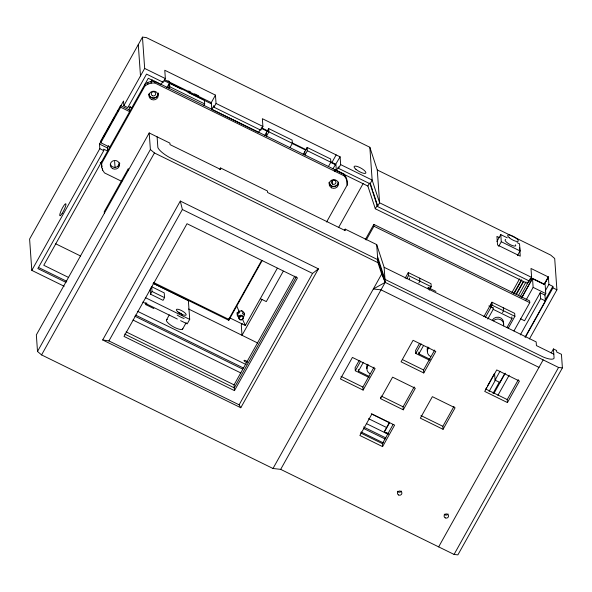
<?xml version="1.0" encoding="UTF-8"?>
<svg xmlns="http://www.w3.org/2000/svg" width="592" height="592" viewBox="0 0 592 592"><rect width="100%" height="100%" fill="white"/><g stroke="black" fill="none" stroke-linecap="round" stroke-linejoin="round"><path stroke-width="0.89" d="M326.584 222.022L347.201 184.985A13.446 12.661 -4 0 0 344.226 175.898L344.107 174.196L154.653 81.215L151.145 81.393L147.8 82.414L144.84 84.212L144.959 85.921L101.528 163.644L101.632 166.944L102.638 170.104L104.481 172.901L121.856 181.426M158.375 93.018L157.842 94.75A4.47 4.211 -4 0 1 149.014 94.039M545.299 290.872L548.895 284.426L548.37 276.989L530.994 268.465L531.623 277.396L529.537 281.133L377.504 206.527L379.59 202.79L377.282 169.985L369.837 147.267L146.305 37.57L142.465 37.126L29.6 239.072L31.805 270.374L64.158 286.254M120.539 105.583L120.65 107.233L129.537 111.592L129.426 109.949L120.539 105.583L100.677 141.111L100.795 142.761L109.683 147.119M31.805 270.374L99.811 148.688L99.486 144.048L102.157 139.268M103.045 137.677L105.716 132.897M106.612 131.306L111.059 123.343M111.947 121.745L114.619 116.972M115.514 115.373L116.402 113.782M117.734 111.392L118.629 109.801M119.517 108.21L123.521 101.04L123.846 105.679L127.798 107.618L146.527 74.111L163.274 82.332L165.368 78.595L164.776 70.256L215.458 95.127L216.05 103.467L213.956 107.204L260.813 130.203L262.907 126.459L262.36 118.696L340.104 156.843L340.652 164.613L338.557 168.357L370.059 183.816L377.504 206.527M100.795 142.761L120.65 107.233M123.846 105.679L144.663 68.435L142.465 37.126M108.721 145.536L107.389 147.926L107.611 151.071L103.659 149.132L103.763 150.627L37.844 268.576L66.038 282.406M128.753 109.698L130.536 106.508M150.849 82.088L152.181 79.698M68.665 277.493L43.778 265.275L148.281 78.292L161.083 84.575L162.748 81.585M118.008 166.441L119.806 163.229M166.84 87.712L169.512 82.939L204.388 100.055L204.662 103.903L203.848 105.361M169.512 82.939L169.778 86.787L168.964 88.245L168.698 84.397M104.377 213.224L149.206 132.956L169.911 143.116L170.015 144.611L220.698 169.482L220.594 167.987L267.451 190.987L267.554 192.481L345.299 230.636L345.195 229.134L376.697 244.6L384.134 267.31L385.192 282.384L280.689 469.367L273.001 468.487L41.573 354.911L37.511 351.463L36.349 334.902L104.377 213.224L104.251 211.714L128.286 168.705L128.412 170.215M37.511 351.463L150.375 149.524L149.206 132.956M41.573 354.911L154.431 152.965L150.375 149.524M260.295 129.456L258.623 132.445L211.766 109.446L211.277 102.608L215.458 95.127M211.766 109.446L213.853 105.709L213.956 107.204M102.682 339.963L180.308 201.073L318.415 268.849L240.789 407.74L102.682 339.963L108.921 340.933L239.124 404.824L240.789 407.74M108.921 340.933L182.366 209.516L180.308 201.073M151.323 287.423L150.19 289.444L150.531 294.187L163.052 300.336L164.554 297.643L164.221 292.892L151.7 286.75L152.033 291.493L150.531 294.187M219.758 169.482L220.594 167.987M153.868 308.587L145.972 304.71L146.868 303.104M264.683 135.686L268.657 128.568L292.122 140.089L292.352 143.368L289.969 147.63M268.657 128.568L268.886 131.846L266.504 136.116L266.274 132.837M166.596 319.724L169.297 314.892M182.58 329.122L186.184 322.677M153.032 283.331L188.382 300.684L189.699 319.391L187.19 323.883L180.612 320.657M303.156 154.564L307.137 147.452L330.602 158.967L330.832 162.245L328.449 166.507M307.137 147.452L307.366 150.731L304.984 154.993L304.754 151.715M261.657 260.428L228.719 319.354L153.594 282.488M153.661 283.427L228.786 320.294L262.175 260.561M330.314 161.572L331.971 162.386L336.152 154.904M242.18 323.535L241.284 325.134L242.002 335.316L262.093 299.367M229.378 317.682L245.325 325.511L277.315 268.272M529.011 280.386L527.339 283.376L375.306 208.769L367.869 186.058L336.367 170.6L338.454 166.855L338.557 168.357M283.279 271.203L266.296 301.587L260.332 298.657M338.535 182.632C337.536 187.531 329.559 187.76 329.226 182.477M234.469 390.631L297.465 277.914L187.013 223.717L124.024 336.426L234.469 390.631L234.062 384.867L294.809 276.175M296.37 276.76L234.277 387.864L124.653 334.066M239.124 404.824L312.569 273.415L318.415 268.849M338.609 227.469L363.214 183.439M367.869 186.058L369.534 183.061M370.059 183.816L372.153 180.072L369.837 147.267M344.359 230.636L345.195 229.134M375.306 208.769L377.393 205.032L373.101 191.926M365.257 239.745L373.826 224.412L529.625 300.869L529.759 302.682L513.974 330.928M366.293 239.945L373.952 226.225L373.826 224.412M273.001 468.487L381.685 274.029L377.962 262.67L376.697 244.6M359.122 360.595L355.111 367.758L355.326 370.747L369.112 377.518M405.187 278.166L408.302 272.586L431.02 283.738L431.228 286.72L429.304 290.161M355.326 370.747L360.661 361.194M406.734 278.765L408.517 275.576L408.302 272.586M369.038 376.371L358.434 371.162L363.399 362.282M418.825 283.02L419.869 281.148L419.661 278.159M363.111 390.084L375.128 368.579L352.41 357.435L340.393 378.939L363.111 390.084L362.896 387.087L374.026 367.173M380.575 398.668L392.592 377.163L415.303 388.308L403.285 409.812L380.575 398.668L380.464 397.165M419.587 343.279L415.577 350.449L415.791 353.439L429.577 360.202M415.791 353.439L421.134 343.878M430.325 359.455L418.899 353.853L423.413 345.78M389.573 422.177L384.312 431.598L384.341 432.093L388.433 434.099M384.341 432.093L389.61 422.673M382.595 446.627L394.612 425.123L371.902 413.978L359.884 435.483L382.595 446.627L382.388 443.63L393.066 424.516M403.285 409.812L403.078 406.815L414.2 386.902M423.768 372.96L435.786 351.456L413.075 340.311L401.058 361.816L423.768 372.96L423.561 369.963L434.683 350.05M496.917 241.543L500.788 234.624L507.314 237.829M498.708 246.346L501.283 241.736L500.788 234.624M517.467 255.559L520.05 250.941L519.547 243.83L517.105 242.631M483.901 316.646L491.974 302.209L514.685 313.36L514.892 316.335L508.217 328.286M485.433 317.268L492.181 305.191L491.974 302.209M487.786 319.044L493.203 309.35L493.084 307.625M511.954 292.537L519.591 278.869M502.49 312.635L503.54 310.763L503.326 307.781M514.063 293.765L521.7 280.097M516.52 294.254L523.705 281.392M443.06 429.311L455.078 407.807L432.367 396.662L420.35 418.167L443.06 429.311L442.853 426.314L453.975 406.401M518.385 295.586L526.022 281.918M520.057 296.918L530.388 278.432M521.804 297.495L532.504 278.358L545.143 284.56L545.78 293.588L544.943 295.082L545.358 300.921L525.052 337.248M521.952 297.421L531.838 279.742M507.004 327.443L511.969 318.563L511.843 316.838M526.007 300.144L533.14 287.386L532.504 278.358M485.788 389.011L486.691 387.427M487.586 385.792L494.327 373.759M530.95 277.974L544.189 284.471L548.37 276.989M544.943 295.082L540.2 292.759L524.549 320.768L520.597 318.829M504.754 373.567L499.789 382.447L495.053 380.123L500.011 371.243M520.316 334.917L540.614 298.597L540.2 292.759M489.066 391.49L495.815 379.413M493.018 393.428L499.315 382.158M544.751 300.854L552.847 286.365L548.895 284.426M494.017 393.31L505.265 373.189M525.511 336.966L552.95 287.867L552.847 286.365M497.894 395.382L509.157 375.232M529.426 338.964L556.902 289.799L554.697 258.497L550.656 255.063L377.282 169.985M507.433 402.575L519.45 381.07L496.74 369.926L484.722 391.43L507.433 402.575L507.226 399.578L518.355 379.664M438.657 546.875L543.16 359.892M551.189 352.987L553.439 348.954L556.598 350.501L556.702 351.996L561.445 354.327L562.4 367.891L457.897 554.874L454.057 554.43L280.689 469.367M454.057 554.43L558.559 367.447L562.4 367.891M340.104 156.843L332.867 168.942M544.196 284.53L548.377 277.056L544.189 284.471M513.641 293.514L521.441 279.949M516.032 294.157L523.409 281.333M144.959 85.921L147.919 84.116L151.263 83.095L154.771 82.924L344.226 175.898M499.367 237.599L496.932 236.408L497.539 245.014L520.25 256.158L519.65 247.552M501.283 241.736L520.05 250.941M144.663 68.435L165.368 78.595M216.05 103.467L262.907 126.459M340.652 164.613L372.153 180.072L379.59 202.79L531.623 277.396M167.995 80.801L169.652 81.615M188.722 90.976L190.38 91.79M194.524 93.825L198.675 95.86M164.687 79.742L211.277 102.608M261.494 127.798L268.132 131.054M292.174 142.857L306.271 149.769M268.886 131.846L292.352 143.368M307.366 150.731L330.832 162.245M163.977 80.564L181.389 89.111M188.019 92.367L211.233 103.755M260.983 128.168L267.614 131.424M292.485 143.634L305.753 150.139M330.625 162.349L335.605 164.791M169.778 86.787L204.662 103.903M331.971 162.386L335.901 164.339L336.323 170.378L343.434 173.863M552.95 287.867L556.902 289.799M530.343 278.758L531.993 279.565M533.14 287.386L545.78 293.588M540.614 298.597L545.358 300.921M373.952 226.225L529.759 302.682M128.486 106.508L131.646 108.062M492.181 305.191L514.892 316.335M488.851 305.938L493.114 308.032M493.203 309.35L511.969 318.563M408.517 275.576L431.228 286.72M154.431 152.965L377.962 262.67M428.208 287.623L435.934 291.412M384.134 267.31L536.167 341.917L536.426 345.602L553.809 354.134M558.559 367.447L385.192 282.384L381.685 274.029M99.486 144.048L107.389 147.926M99.811 148.688L103.763 150.627M538.979 367.373L381.011 289.858L373.323 288.985L385.192 282.384L377.755 259.673L169.615 157.509A15.806 4.514 29.2 0 1 157.864 147.556L157.109 136.833M100.218 162.504L101.876 163.318M182.366 209.516L312.569 273.415M486.136 389.225L507.226 399.578M402.464 359.61L423.561 369.963M239.057 316.52L240.374 317.164M340.992 376.334L362.896 387.087M381.174 396.07L403.078 406.815M420.949 415.569L442.853 426.314M55.722 243.808L80.63 256.025M188.559 308.994L257.772 343.057M152.033 291.493L164.554 297.643M145.306 297.606L189.699 319.391M371.243 413.793L389.425 422.718M142.798 302.098L177.326 319.036M368.52 418.655L386.709 427.579M385.947 432.404L388.396 433.61M137.514 311.281L246.176 364.605M366.455 423.635L388.026 434.217M38.569 267.488L66.755 281.318M135.575 315.092L243.356 367.987M363.577 426.987L385.962 437.969M134.85 316.18L242.631 369.075M363.68 428.482L385.237 439.057M133.015 320.043L240.855 372.967M361.15 432.005L383.549 442.994M360.484 432.885L382.388 443.63M126.089 331.868L234.062 384.867M236.378 305.25L239.738 312.85M242.343 318.755L245.325 325.511M370.525 184.06L372.531 190.18M377.548 256.684L384.985 279.394L542.953 356.895A15.806 4.514 29.2 0 0 554.09 358.175L553.439 348.954M101.432 162.763L102.016 166.818M490.923 304.081L491.138 307.063M494.594 373.67L495.053 380.123M430.081 287.098L430.184 288.593M428.179 287.216L428.305 288.94M418.781 352.129L418.899 353.853M409.412 278.003L409.538 279.727M347.186 185.163L347.082 183.283A13.446 12.661 -4 0 0 344.107 174.196M358.315 369.438L358.434 371.162M335.05 169.675L335.168 171.377M334.902 169.682L335.028 171.384M332.401 180.56L332.652 184.156A2.235 2.109 -4 0 0 335.93 182.188A2.235 2.109 -4 0 0 332.504 180.508A2.235 2.109 -4 0 0 332.652 184.156M329.788 182.832L329.914 184.556M240.855 314.996L240.974 316.653M228.682 318.792L228.786 320.294M154.653 81.215L154.771 82.924M151.145 81.393L151.263 83.095M147.8 82.414L147.919 84.116M138.284 44.607L140.489 75.917M145.81 302.468L145.972 304.71M114.626 161.327L115.07 167.64M102.52 168.394L102.638 170.104M101.402 161.934L101.528 163.644M101.513 165.235L101.632 166.944M401.42 491.094A2.235 2.109 -4.1 0 1 397.558 491.264M448.077 513.989A2.235 2.109 -4.1 0 1 444.215 514.159M182.802 328.456A9.302 2.657 29.2 0 1 172.672 326.384A9.302 2.657 29.2 0 1 167.366 319.377M184.112 318.481A9.302 2.657 29.2 0 1 177.163 315.07M178.518 312.82A2.235 0.636 29.2 0 1 181.145 313.634A2.235 0.636 29.2 0 1 182.173 315.166M247.034 362.681A2.235 0.636 29.2 0 1 244.318 361.083A2.235 0.636 29.2 0 1 244.97 360.41A2.235 0.636 29.2 0 1 247.685 362.008M241.684 319.495A2.235 2.109 -4 0 1 238.798 317.578A2.235 2.109 -4 0 1 241.529 315.432A2.235 2.109 -4 0 1 243.009 318.459M242.668 318.91A2.235 2.109 -4 0 1 242.217 319.258M242.202 310.948A2.235 2.109 -4 0 1 242.313 313.923M238.783 313.642A2.235 2.109 -4 0 1 239.042 311.081M241.181 310.445A2.235 2.109 -4 0 1 241.721 310.637M158.101 93.647A4.625 4.359 -4 0 1 153.654 98.198A4.625 4.359 -4 0 1 148.858 94.039M338.321 182.084A4.625 4.359 -4 0 1 333.866 186.643A4.625 4.359 -4 0 1 329.071 182.484M119.399 162.904A4.625 4.359 -4 0 1 110.356 164.421M515.551 244.792A6.061 1.732 29.2 0 1 509.86 244.452A6.061 1.732 29.2 0 1 505.709 239.494M366.996 368.609A6.061 5.705 -4 0 1 367.432 364.258M370.081 373.796A6.061 5.705 -4 0 1 368.476 364.879M492.27 320.213A6.061 5.705 -4 0 1 503.526 324.061M493.314 320.827A6.061 5.705 -4 0 1 503.659 325.903M427.461 351.3A6.061 5.705 -4 0 1 427.898 346.949M430.547 356.48A6.061 5.705 -4 0 1 428.941 347.563M238.324 317.031A3.663 3.456 -4 0 1 238.132 312.154A3.663 3.456 -4 0 1 243.312 311.932A3.663 3.456 -4 0 1 243.504 316.809M244.252 313.249A3.663 3.456 -4 0 1 243.364 314.833M238.968 315.573A3.663 3.456 -4 0 1 237.015 312.665M398.616 494.993A2.235 2.109 -4.1 0 0 401.894 493.025A2.235 2.109 -4.1 0 0 398.468 491.345A2.235 2.109 -4.1 0 0 398.616 494.993M445.273 517.889A2.235 2.109 -4.1 0 0 448.551 515.928A2.235 2.109 -4.1 0 0 445.125 514.248A2.235 2.109 -4.1 0 0 445.273 517.889M152.44 95.712A2.235 2.109 -4 0 0 155.718 93.751A2.235 2.109 -4 0 0 152.292 92.071A2.235 2.109 -4 0 0 152.44 95.712M62.182 213.409A6.704 1.184 -63.9 0 0 65.823 203.789A6.704 1.184 -63.9 0 0 60.51 212.173A6.704 1.184 -63.9 0 0 62.182 213.409M355.903 169.297A6.704 1.917 29.2 0 0 365.745 173.16A6.704 1.917 29.2 0 0 358.301 166.848A6.704 1.917 29.2 0 0 355.903 169.297M240.012 319.761A2.235 2.109 -4 0 0 243.29 317.8A2.235 2.109 -4 0 0 239.871 316.121A2.235 2.109 -4 0 0 240.012 319.761M151.441 99.419A4.625 4.359 -4 0 0 158.227 95.356A4.625 4.359 -4 0 0 151.145 91.878A4.625 4.359 -4 0 0 151.441 99.419M331.653 187.864A4.625 4.359 -4 0 0 338.439 183.794A4.625 4.359 -4 0 0 331.357 180.316A4.625 4.359 -4 0 0 331.653 187.864M112.732 168.683A4.625 4.359 -4 0 0 119.517 164.613A4.625 4.359 -4 0 0 112.436 161.135A4.625 4.359 -4 0 0 112.732 168.683M509.305 237.762A6.061 1.732 29.2 0 0 518.192 241.247A6.061 1.732 29.2 0 0 511.466 235.542A6.061 1.732 29.2 0 0 509.305 237.762M177.859 311.858A5.587 1.598 29.2 0 0 186.066 315.07A5.587 1.598 29.2 0 0 179.857 309.816A5.587 1.598 29.2 0 0 177.859 311.858"/></g></svg>
